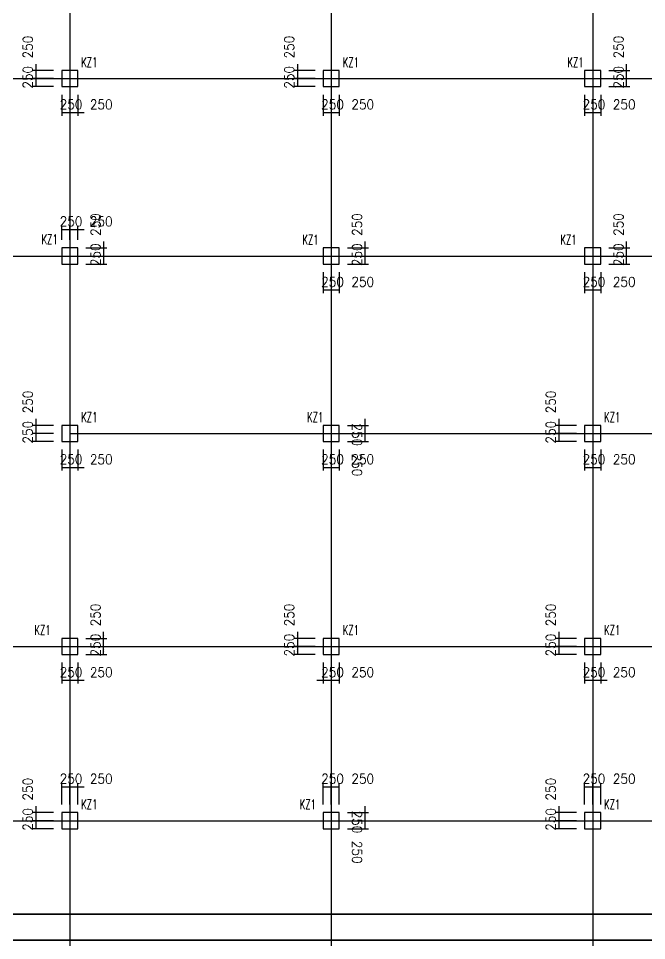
# Model space of a CAD drawing. Extents: x 387171 to 699106, y 11966 to 245688.
# Drawn here: x 537168 to 556626, y 146373 to 174952 of the extents above; entities that cross this region are included whole.
import ezdxf

# ---------------------------------------------------------------- set-up
doc = ezdxf.new("R2010")
doc.units = 0
doc.header["$LTSCALE"] = 100
doc.header["$MEASUREMENT"] = 0
for name, color, linetype in [('COLU', 7, 'Continuous'), ('DIM', 3, 'Continuous'), ('DOTE', 253, 'Continuous'), ('h后浇带', 51, 'Continuous'), ('NUM', 7, 'Continuous')]:
    doc.layers.add(name, color=color, linetype=linetype)
doc.styles.get("Standard").update_dxf_attribs({"font": 'standard'})
doc.dimstyles.get("Standard").update_dxf_attribs({"dimtxt": 300, "dimasz": 100, "dimexe": 100, "dimexo": 250, "dimgap": 100, "dimtad": 0, "dimtoh": 1, "dimdec": 0, "dimdsep": 46, "dimcen": 0.09, "dimclrt": 7, "dimadec": 0, "dimazin": 0, "dimtfac": 1, "dimtdec": 4, "dimtofl": 0, "dimtmove": 0, "dimatfit": 3, "dimfxl": 1, "dimtolj": 1, "dimtzin": 0, "dimarcsym": 0})

# ---------------------------------------------------------------- blocks, each defined once
blk = doc.blocks.new('*D1387')
at = {"layer": 'DIM', "color": 0, "linetype": 'ByBlock', "lineweight": -2}
for p, q in [((537708, 173538), (537708, 172888)), ((538258, 173338), (537608, 173338)), ((538258, 173088), (537608, 173088))]:
    blk.add_line(p, q, dxfattribs=at)
for points in [[(537708, 173338), (537691, 173438), (537725, 173438)], [(537708, 173088), (537725, 172988), (537691, 172988)]]:
    blk.add_solid(points, dxfattribs=at)
at = {"layer": 'DIM', "color": 7, "linetype": 'Continuous', "lineweight": -2, "insert": (537458, 174064), "char_height": 300, "width": 566.67, "attachment_point": 5, "rotation": 90}
blk.add_mtext('250', dxfattribs=at)
blk = doc.blocks.new('*D1004')
at = {"layer": 'DIM', "color": 0, "linetype": 'ByBlock', "lineweight": -2}
for p, q in [((538258, 173088), (537608, 173088)), ((537708, 173088), (537708, 172838)), ((538258, 172838), (537608, 172838))]:
    blk.add_line(p, q, dxfattribs=at)
for points in [[(537708, 173088), (537725, 172988), (537691, 172988)], [(537708, 172838), (537691, 172938), (537725, 172938)]]:
    blk.add_solid(points, dxfattribs=at)
at = {"layer": 'DIM', "color": 7, "linetype": 'Continuous', "lineweight": -2, "insert": (537458, 173128), "char_height": 300, "width": 566.67, "attachment_point": 5, "rotation": 90}
blk.add_mtext('250', dxfattribs=at)
blk = doc.blocks.new('*D1769')
at = {"layer": 'DIM', "color": 0, "linetype": 'ByBlock', "lineweight": -2}
for p, q in [((538508, 172588), (538508, 171938)), ((538758, 172588), (538758, 171938)), ((538508, 172038), (538758, 172038))]:
    blk.add_line(p, q, dxfattribs=at)
for points in [[(538508, 172038), (538608, 172055), (538608, 172021)], [(538758, 172038), (538658, 172021), (538658, 172055)]]:
    blk.add_solid(points, dxfattribs=at)
at = {"layer": 'DIM', "color": 7, "linetype": 'Continuous', "lineweight": -2, "insert": (538798, 172288), "char_height": 300, "width": 566.67, "attachment_point": 5}
blk.add_mtext('250', dxfattribs=at)
blk = doc.blocks.new('*D1530')
at = {"layer": 'DIM', "color": 0, "linetype": 'ByBlock', "lineweight": -2}
for p, q in [((538758, 172588), (538758, 171938)), ((539008, 172588), (539008, 171938)), ((538558, 172038), (539208, 172038))]:
    blk.add_line(p, q, dxfattribs=at)
for points in [[(538758, 172038), (538658, 172021), (538658, 172055)], [(539008, 172038), (539108, 172055), (539108, 172021)]]:
    blk.add_solid(points, dxfattribs=at)
at = {"layer": 'DIM', "color": 7, "linetype": 'Continuous', "lineweight": -2, "insert": (539734, 172288), "char_height": 300, "width": 566.67, "attachment_point": 5}
blk.add_mtext('250', dxfattribs=at)
blk = doc.blocks.new('*D1716')
at = {"layer": 'DIM', "color": 0, "linetype": 'ByBlock', "lineweight": -2}
for p, q in [((545808, 173538), (545808, 172888)), ((546358, 173338), (545708, 173338)), ((546358, 173088), (545708, 173088))]:
    blk.add_line(p, q, dxfattribs=at)
for points in [[(545808, 173338), (545791, 173438), (545825, 173438)], [(545808, 173088), (545825, 172988), (545791, 172988)]]:
    blk.add_solid(points, dxfattribs=at)
at = {"layer": 'DIM', "color": 7, "linetype": 'Continuous', "lineweight": -2, "insert": (545558, 174064), "char_height": 300, "width": 566.67, "attachment_point": 5, "rotation": 90}
blk.add_mtext('250', dxfattribs=at)
blk = doc.blocks.new('*D2617')
at = {"layer": 'DIM', "color": 0, "linetype": 'ByBlock', "lineweight": -2}
for p, q in [((546358, 173088), (545708, 173088)), ((545808, 173088), (545808, 172838)), ((546358, 172838), (545708, 172838))]:
    blk.add_line(p, q, dxfattribs=at)
for points in [[(545808, 173088), (545825, 172988), (545791, 172988)], [(545808, 172838), (545791, 172938), (545825, 172938)]]:
    blk.add_solid(points, dxfattribs=at)
at = {"layer": 'DIM', "color": 7, "linetype": 'Continuous', "lineweight": -2, "insert": (545558, 173128), "char_height": 300, "width": 566.67, "attachment_point": 5, "rotation": 90}
blk.add_mtext('250', dxfattribs=at)
blk = doc.blocks.new('*D2250')
at = {"layer": 'DIM', "color": 0, "linetype": 'ByBlock', "lineweight": -2}
for p, q in [((546608, 172588), (546608, 171938)), ((546858, 172588), (546858, 171938)), ((546608, 172038), (546858, 172038))]:
    blk.add_line(p, q, dxfattribs=at)
for points in [[(546608, 172038), (546708, 172055), (546708, 172021)], [(546858, 172038), (546758, 172021), (546758, 172055)]]:
    blk.add_solid(points, dxfattribs=at)
at = {"layer": 'DIM', "color": 7, "linetype": 'Continuous', "lineweight": -2, "insert": (546898, 172288), "char_height": 300, "width": 566.67, "attachment_point": 5}
blk.add_mtext('250', dxfattribs=at)
blk = doc.blocks.new('*D3009')
at = {"layer": 'DIM', "color": 0, "linetype": 'ByBlock', "lineweight": -2}
for p, q in [((546858, 172588), (546858, 171938)), ((547108, 172588), (547108, 171938)), ((546858, 172038), (547108, 172038))]:
    blk.add_line(p, q, dxfattribs=at)
for points in [[(546858, 172038), (546958, 172055), (546958, 172021)], [(547108, 172038), (547008, 172021), (547008, 172055)]]:
    blk.add_solid(points, dxfattribs=at)
at = {"layer": 'DIM', "color": 7, "linetype": 'Continuous', "lineweight": -2, "insert": (547834, 172288), "char_height": 300, "width": 566.67, "attachment_point": 5}
blk.add_mtext('250', dxfattribs=at)
blk = doc.blocks.new('*D2763')
at = {"layer": 'DIM', "color": 0, "linetype": 'ByBlock', "lineweight": -2}
for p, q in [((554708, 172588), (554708, 171938)), ((554958, 172588), (554958, 171938)), ((554708, 172038), (554958, 172038))]:
    blk.add_line(p, q, dxfattribs=at)
for points in [[(554708, 172038), (554808, 172055), (554808, 172021)], [(554958, 172038), (554858, 172021), (554858, 172055)]]:
    blk.add_solid(points, dxfattribs=at)
at = {"layer": 'DIM', "color": 7, "linetype": 'Continuous', "lineweight": -2, "insert": (554998, 172288), "char_height": 300, "width": 566.67, "attachment_point": 5}
blk.add_mtext('250', dxfattribs=at)
blk = doc.blocks.new('*D3512')
at = {"layer": 'DIM', "color": 0, "linetype": 'ByBlock', "lineweight": -2}
for p, q in [((554958, 172588), (554958, 171938)), ((555208, 172588), (555208, 171938)), ((554958, 172038), (555208, 172038))]:
    blk.add_line(p, q, dxfattribs=at)
for points in [[(554958, 172038), (555058, 172055), (555058, 172021)], [(555208, 172038), (555108, 172021), (555108, 172055)]]:
    blk.add_solid(points, dxfattribs=at)
at = {"layer": 'DIM', "color": 7, "linetype": 'Continuous', "lineweight": -2, "insert": (555934, 172288), "char_height": 300, "width": 566.67, "attachment_point": 5}
blk.add_mtext('250', dxfattribs=at)
blk = doc.blocks.new('*D3715')
at = {"layer": 'DIM', "color": 0, "linetype": 'ByBlock', "lineweight": -2}
for p, q in [((555458, 173088), (556108, 173088)), ((556008, 172838), (556008, 173088)), ((555458, 172838), (556108, 172838))]:
    blk.add_line(p, q, dxfattribs=at)
for points in [[(556008, 173088), (556025, 172988), (555991, 172988)], [(556008, 172838), (555991, 172938), (556025, 172938)]]:
    blk.add_solid(points, dxfattribs=at)
at = {"layer": 'DIM', "color": 7, "linetype": 'Continuous', "lineweight": -2, "insert": (555758, 173128), "char_height": 300, "width": 566.67, "attachment_point": 5, "rotation": 90}
blk.add_mtext('250', dxfattribs=at)
blk = doc.blocks.new('*D3465')
at = {"layer": 'DIM', "color": 0, "linetype": 'ByBlock', "lineweight": -2}
for p, q in [((556008, 172888), (556008, 173538)), ((555458, 173338), (556108, 173338)), ((555458, 173088), (556108, 173088))]:
    blk.add_line(p, q, dxfattribs=at)
for points in [[(556008, 173338), (555991, 173438), (556025, 173438)], [(556008, 173088), (556025, 172988), (555991, 172988)]]:
    blk.add_solid(points, dxfattribs=at)
at = {"layer": 'DIM', "color": 7, "linetype": 'Continuous', "lineweight": -2, "insert": (555758, 174064), "char_height": 300, "width": 566.67, "attachment_point": 5, "rotation": 90}
blk.add_mtext('250', dxfattribs=at)
blk = doc.blocks.new('*D3495')
at = {"layer": 'DIM', "color": 0, "linetype": 'ByBlock', "lineweight": -2}
for p, q in [((539258, 167838), (539908, 167838)), ((539808, 168038), (539808, 167388)), ((539258, 167588), (539908, 167588))]:
    blk.add_line(p, q, dxfattribs=at)
for points in [[(539808, 167838), (539791, 167938), (539825, 167938)], [(539808, 167588), (539825, 167488), (539791, 167488)]]:
    blk.add_solid(points, dxfattribs=at)
at = {"layer": 'DIM', "color": 7, "linetype": 'Continuous', "lineweight": -2, "insert": (539558, 168564), "char_height": 300, "width": 566.67, "attachment_point": 5, "rotation": 90}
blk.add_mtext('250', dxfattribs=at)
blk = doc.blocks.new('*D3270')
at = {"layer": 'DIM', "color": 0, "linetype": 'ByBlock', "lineweight": -2}
for p, q in [((539258, 167588), (539908, 167588)), ((539808, 167588), (539808, 167338)), ((539258, 167338), (539908, 167338))]:
    blk.add_line(p, q, dxfattribs=at)
for points in [[(539808, 167588), (539825, 167488), (539791, 167488)], [(539808, 167338), (539791, 167438), (539825, 167438)]]:
    blk.add_solid(points, dxfattribs=at)
at = {"layer": 'DIM', "color": 7, "linetype": 'Continuous', "lineweight": -2, "insert": (539558, 167628), "char_height": 300, "width": 566.67, "attachment_point": 5, "rotation": 90}
blk.add_mtext('250', dxfattribs=at)
blk = doc.blocks.new('*D3441')
at = {"layer": 'DIM', "color": 0, "linetype": 'ByBlock', "lineweight": -2}
for p, q in [((538508, 168088), (538508, 168512)), ((538508, 168412), (538758, 168412)), ((538758, 168088), (538758, 168512))]:
    blk.add_line(p, q, dxfattribs=at)
for points in [[(538508, 168412), (538608, 168429), (538608, 168395)], [(538758, 168412), (538658, 168395), (538658, 168429)]]:
    blk.add_solid(points, dxfattribs=at)
at = {"layer": 'DIM', "color": 7, "linetype": 'Continuous', "lineweight": -2, "insert": (538798, 168662), "char_height": 300, "width": 566.67, "attachment_point": 5}
blk.add_mtext('250', dxfattribs=at)
blk = doc.blocks.new('*D4196')
at = {"layer": 'DIM', "color": 0, "linetype": 'ByBlock', "lineweight": -2}
for p, q in [((538558, 168412), (539208, 168412)), ((538758, 168088), (538758, 168512)), ((539008, 168088), (539008, 168512))]:
    blk.add_line(p, q, dxfattribs=at)
for points in [[(538758, 168412), (538658, 168395), (538658, 168429)], [(539008, 168412), (539108, 168429), (539108, 168395)]]:
    blk.add_solid(points, dxfattribs=at)
at = {"layer": 'DIM', "color": 7, "linetype": 'Continuous', "lineweight": -2, "insert": (539734, 168662), "char_height": 300, "width": 566.67, "attachment_point": 5}
blk.add_mtext('250', dxfattribs=at)
blk = doc.blocks.new('*D3967')
at = {"layer": 'DIM', "color": 0, "linetype": 'ByBlock', "lineweight": -2}
for p, q in [((546608, 167088), (546608, 166438)), ((546858, 167088), (546858, 166438)), ((546608, 166538), (546858, 166538))]:
    blk.add_line(p, q, dxfattribs=at)
for points in [[(546608, 166538), (546708, 166555), (546708, 166521)], [(546858, 166538), (546758, 166521), (546758, 166555)]]:
    blk.add_solid(points, dxfattribs=at)
at = {"layer": 'DIM', "color": 7, "linetype": 'Continuous', "lineweight": -2, "insert": (546898, 166788), "char_height": 300, "width": 566.67, "attachment_point": 5}
blk.add_mtext('250', dxfattribs=at)
blk = doc.blocks.new('*D149')
at = {"layer": 'DIM', "color": 0, "linetype": 'ByBlock', "lineweight": -2}
for p, q in [((546858, 167088), (546858, 166438)), ((547108, 167088), (547108, 166438)), ((546858, 166538), (547108, 166538))]:
    blk.add_line(p, q, dxfattribs=at)
for points in [[(546858, 166538), (546958, 166555), (546958, 166521)], [(547108, 166538), (547008, 166521), (547008, 166555)]]:
    blk.add_solid(points, dxfattribs=at)
at = {"layer": 'DIM', "color": 7, "linetype": 'Continuous', "lineweight": -2, "insert": (547834, 166788), "char_height": 300, "width": 566.67, "attachment_point": 5}
blk.add_mtext('250', dxfattribs=at)
blk = doc.blocks.new('*D4328')
at = {"layer": 'DIM', "color": 0, "linetype": 'ByBlock', "lineweight": -2}
for p, q in [((547358, 167588), (548008, 167588)), ((547908, 167338), (547908, 167588)), ((547358, 167338), (548008, 167338))]:
    blk.add_line(p, q, dxfattribs=at)
for points in [[(547908, 167588), (547925, 167488), (547891, 167488)], [(547908, 167338), (547891, 167438), (547925, 167438)]]:
    blk.add_solid(points, dxfattribs=at)
at = {"layer": 'DIM', "color": 7, "linetype": 'Continuous', "lineweight": -2, "insert": (547658, 167628), "char_height": 300, "width": 566.67, "attachment_point": 5, "rotation": 90}
blk.add_mtext('250', dxfattribs=at)
blk = doc.blocks.new('*D663')
at = {"layer": 'DIM', "color": 0, "linetype": 'ByBlock', "lineweight": -2}
for p, q in [((547358, 167838), (548008, 167838)), ((547908, 167388), (547908, 168038)), ((547358, 167588), (548008, 167588))]:
    blk.add_line(p, q, dxfattribs=at)
for points in [[(547908, 167838), (547891, 167938), (547925, 167938)], [(547908, 167588), (547925, 167488), (547891, 167488)]]:
    blk.add_solid(points, dxfattribs=at)
at = {"layer": 'DIM', "color": 7, "linetype": 'Continuous', "lineweight": -2, "insert": (547658, 168564), "char_height": 300, "width": 566.67, "attachment_point": 5, "rotation": 90}
blk.add_mtext('250', dxfattribs=at)
blk = doc.blocks.new('*D830')
at = {"layer": 'DIM', "color": 0, "linetype": 'ByBlock', "lineweight": -2}
for p, q in [((554708, 167088), (554708, 166438)), ((554958, 167088), (554958, 166438)), ((554708, 166538), (554958, 166538))]:
    blk.add_line(p, q, dxfattribs=at)
for points in [[(554708, 166538), (554808, 166555), (554808, 166521)], [(554958, 166538), (554858, 166521), (554858, 166555)]]:
    blk.add_solid(points, dxfattribs=at)
at = {"layer": 'DIM', "color": 7, "linetype": 'Continuous', "lineweight": -2, "insert": (554998, 166788), "char_height": 300, "width": 566.67, "attachment_point": 5}
blk.add_mtext('250', dxfattribs=at)
blk = doc.blocks.new('*D1629')
at = {"layer": 'DIM', "color": 0, "linetype": 'ByBlock', "lineweight": -2}
for p, q in [((554958, 167088), (554958, 166438)), ((555208, 167088), (555208, 166438)), ((554958, 166538), (555208, 166538))]:
    blk.add_line(p, q, dxfattribs=at)
for points in [[(554958, 166538), (555058, 166555), (555058, 166521)], [(555208, 166538), (555108, 166521), (555108, 166555)]]:
    blk.add_solid(points, dxfattribs=at)
at = {"layer": 'DIM', "color": 7, "linetype": 'Continuous', "lineweight": -2, "insert": (555934, 166788), "char_height": 300, "width": 566.67, "attachment_point": 5}
blk.add_mtext('250', dxfattribs=at)
blk = doc.blocks.new('*D1255')
at = {"layer": 'DIM', "color": 0, "linetype": 'ByBlock', "lineweight": -2}
for p, q in [((555458, 167588), (556108, 167588)), ((556008, 167338), (556008, 167588)), ((555458, 167338), (556108, 167338))]:
    blk.add_line(p, q, dxfattribs=at)
for points in [[(556008, 167588), (556025, 167488), (555991, 167488)], [(556008, 167338), (555991, 167438), (556025, 167438)]]:
    blk.add_solid(points, dxfattribs=at)
at = {"layer": 'DIM', "color": 7, "linetype": 'Continuous', "lineweight": -2, "insert": (555758, 167628), "char_height": 300, "width": 566.67, "attachment_point": 5, "rotation": 90}
blk.add_mtext('250', dxfattribs=at)
blk = doc.blocks.new('*D2164')
at = {"layer": 'DIM', "color": 0, "linetype": 'ByBlock', "lineweight": -2}
for p, q in [((555458, 167838), (556108, 167838)), ((556008, 167388), (556008, 168038)), ((555458, 167588), (556108, 167588))]:
    blk.add_line(p, q, dxfattribs=at)
for points in [[(556008, 167838), (555991, 167938), (556025, 167938)], [(556008, 167588), (556025, 167488), (555991, 167488)]]:
    blk.add_solid(points, dxfattribs=at)
at = {"layer": 'DIM', "color": 7, "linetype": 'Continuous', "lineweight": -2, "insert": (555758, 168564), "char_height": 300, "width": 566.67, "attachment_point": 5, "rotation": 90}
blk.add_mtext('250', dxfattribs=at)
blk = doc.blocks.new('*D2998')
at = {"layer": 'DIM', "color": 0, "linetype": 'ByBlock', "lineweight": -2}
for p, q in [((538258, 162338), (537608, 162338)), ((537708, 162538), (537708, 161888)), ((538258, 162088), (537608, 162088))]:
    blk.add_line(p, q, dxfattribs=at)
for points in [[(537708, 162338), (537691, 162438), (537725, 162438)], [(537708, 162088), (537725, 161988), (537691, 161988)]]:
    blk.add_solid(points, dxfattribs=at)
at = {"layer": 'DIM', "color": 7, "linetype": 'Continuous', "lineweight": -2, "insert": (537458, 163064), "char_height": 300, "width": 566.67, "attachment_point": 5, "rotation": 90}
blk.add_mtext('250', dxfattribs=at)
blk = doc.blocks.new('*D3192')
at = {"layer": 'DIM', "color": 0, "linetype": 'ByBlock', "lineweight": -2}
for p, q in [((538258, 162088), (537608, 162088)), ((537708, 162088), (537708, 161838)), ((538258, 161838), (537608, 161838))]:
    blk.add_line(p, q, dxfattribs=at)
for points in [[(537708, 162088), (537725, 161988), (537691, 161988)], [(537708, 161838), (537691, 161938), (537725, 161938)]]:
    blk.add_solid(points, dxfattribs=at)
at = {"layer": 'DIM', "color": 7, "linetype": 'Continuous', "lineweight": -2, "insert": (537458, 162128), "char_height": 300, "width": 566.67, "attachment_point": 5, "rotation": 90}
blk.add_mtext('250', dxfattribs=at)
blk = doc.blocks.new('*D4074')
at = {"layer": 'DIM', "color": 0, "linetype": 'ByBlock', "lineweight": -2}
for p, q in [((538508, 161588), (538508, 160938)), ((538758, 161588), (538758, 160938)), ((538508, 161038), (538758, 161038))]:
    blk.add_line(p, q, dxfattribs=at)
for points in [[(538508, 161038), (538608, 161055), (538608, 161021)], [(538758, 161038), (538658, 161021), (538658, 161055)]]:
    blk.add_solid(points, dxfattribs=at)
at = {"layer": 'DIM', "color": 7, "linetype": 'Continuous', "lineweight": -2, "insert": (538798, 161288), "char_height": 300, "width": 566.67, "attachment_point": 5}
blk.add_mtext('250', dxfattribs=at)
blk = doc.blocks.new('*D3696')
at = {"layer": 'DIM', "color": 0, "linetype": 'ByBlock', "lineweight": -2}
for p, q in [((538758, 161588), (538758, 160938)), ((539008, 161588), (539008, 160938)), ((538558, 161038), (539208, 161038))]:
    blk.add_line(p, q, dxfattribs=at)
for points in [[(538758, 161038), (538658, 161021), (538658, 161055)], [(539008, 161038), (539108, 161055), (539108, 161021)]]:
    blk.add_solid(points, dxfattribs=at)
at = {"layer": 'DIM', "color": 7, "linetype": 'Continuous', "lineweight": -2, "insert": (539734, 161288), "char_height": 300, "width": 566.67, "attachment_point": 5}
blk.add_mtext('250', dxfattribs=at)
blk = doc.blocks.new('*D16')
at = {"layer": 'DIM', "color": 0, "linetype": 'ByBlock', "lineweight": -2}
for p, q in [((546608, 161588), (546608, 160938)), ((546858, 161588), (546858, 160938)), ((546608, 161038), (546858, 161038))]:
    blk.add_line(p, q, dxfattribs=at)
for points in [[(546608, 161038), (546708, 161055), (546708, 161021)], [(546858, 161038), (546758, 161021), (546758, 161055)]]:
    blk.add_solid(points, dxfattribs=at)
at = {"layer": 'DIM', "color": 7, "linetype": 'Continuous', "lineweight": -2, "insert": (546898, 161288), "char_height": 300, "width": 566.67, "attachment_point": 5}
blk.add_mtext('250', dxfattribs=at)
blk = doc.blocks.new('*D4198')
at = {"layer": 'DIM', "color": 0, "linetype": 'ByBlock', "lineweight": -2}
for p, q in [((546858, 161588), (546858, 160938)), ((547108, 161588), (547108, 160938)), ((546858, 161038), (547108, 161038))]:
    blk.add_line(p, q, dxfattribs=at)
for points in [[(546858, 161038), (546958, 161055), (546958, 161021)], [(547108, 161038), (547008, 161021), (547008, 161055)]]:
    blk.add_solid(points, dxfattribs=at)
at = {"layer": 'DIM', "color": 7, "linetype": 'Continuous', "lineweight": -2, "insert": (547834, 161288), "char_height": 300, "width": 566.67, "attachment_point": 5}
blk.add_mtext('250', dxfattribs=at)
blk = doc.blocks.new('*D387')
at = {"layer": 'DIM', "color": 0, "linetype": 'ByBlock', "lineweight": -2}
for p, q in [((547358, 162088), (548008, 162088)), ((547908, 161838), (547908, 162088)), ((547358, 161838), (548008, 161838))]:
    blk.add_line(p, q, dxfattribs=at)
for points in [[(547908, 162088), (547925, 161988), (547891, 161988)], [(547908, 161838), (547891, 161938), (547925, 161938)]]:
    blk.add_solid(points, dxfattribs=at)
at = {"layer": 'DIM', "color": 7, "linetype": 'Continuous', "lineweight": -2, "insert": (547658, 161112), "char_height": 300, "width": 566.67, "attachment_point": 5, "rotation": 270}
blk.add_mtext('250', dxfattribs=at)
blk = doc.blocks.new('*D154')
at = {"layer": 'DIM', "color": 0, "linetype": 'ByBlock', "lineweight": -2}
for p, q in [((547358, 162338), (548008, 162338)), ((547908, 161888), (547908, 162538)), ((547358, 162088), (548008, 162088))]:
    blk.add_line(p, q, dxfattribs=at)
for points in [[(547908, 162338), (547891, 162438), (547925, 162438)], [(547908, 162088), (547925, 161988), (547891, 161988)]]:
    blk.add_solid(points, dxfattribs=at)
at = {"layer": 'DIM', "color": 7, "linetype": 'Continuous', "lineweight": -2, "insert": (547658, 162048), "char_height": 300, "width": 566.67, "attachment_point": 5, "rotation": 270}
blk.add_mtext('250', dxfattribs=at)
blk = doc.blocks.new('*D343')
at = {"layer": 'DIM', "color": 0, "linetype": 'ByBlock', "lineweight": -2}
for p, q in [((554458, 162338), (553808, 162338)), ((553908, 162538), (553908, 161888)), ((554458, 162088), (553808, 162088))]:
    blk.add_line(p, q, dxfattribs=at)
for points in [[(553908, 162338), (553891, 162438), (553925, 162438)], [(553908, 162088), (553925, 161988), (553891, 161988)]]:
    blk.add_solid(points, dxfattribs=at)
at = {"layer": 'DIM', "color": 7, "linetype": 'Continuous', "lineweight": -2, "insert": (553658, 163064), "char_height": 300, "width": 566.67, "attachment_point": 5, "rotation": 90}
blk.add_mtext('250', dxfattribs=at)
blk = doc.blocks.new('*D1105')
at = {"layer": 'DIM', "color": 0, "linetype": 'ByBlock', "lineweight": -2}
for p, q in [((554458, 162088), (553808, 162088)), ((553908, 162088), (553908, 161838)), ((554458, 161838), (553808, 161838))]:
    blk.add_line(p, q, dxfattribs=at)
for points in [[(553908, 162088), (553925, 161988), (553891, 161988)], [(553908, 161838), (553891, 161938), (553925, 161938)]]:
    blk.add_solid(points, dxfattribs=at)
at = {"layer": 'DIM', "color": 7, "linetype": 'Continuous', "lineweight": -2, "insert": (553658, 162128), "char_height": 300, "width": 566.67, "attachment_point": 5, "rotation": 90}
blk.add_mtext('250', dxfattribs=at)
blk = doc.blocks.new('*D838')
at = {"layer": 'DIM', "color": 0, "linetype": 'ByBlock', "lineweight": -2}
for p, q in [((554708, 161588), (554708, 160938)), ((554958, 161588), (554958, 160938)), ((554708, 161038), (554958, 161038))]:
    blk.add_line(p, q, dxfattribs=at)
for points in [[(554708, 161038), (554808, 161055), (554808, 161021)], [(554958, 161038), (554858, 161021), (554858, 161055)]]:
    blk.add_solid(points, dxfattribs=at)
at = {"layer": 'DIM', "color": 7, "linetype": 'Continuous', "lineweight": -2, "insert": (554998, 161288), "char_height": 300, "width": 566.67, "attachment_point": 5}
blk.add_mtext('250', dxfattribs=at)
blk = doc.blocks.new('*D1633')
at = {"layer": 'DIM', "color": 0, "linetype": 'ByBlock', "lineweight": -2}
for p, q in [((554958, 161588), (554958, 160938)), ((555208, 161588), (555208, 160938)), ((554958, 161038), (555208, 161038))]:
    blk.add_line(p, q, dxfattribs=at)
for points in [[(554958, 161038), (555058, 161055), (555058, 161021)], [(555208, 161038), (555108, 161021), (555108, 161055)]]:
    blk.add_solid(points, dxfattribs=at)
at = {"layer": 'DIM', "color": 7, "linetype": 'Continuous', "lineweight": -2, "insert": (555934, 161288), "char_height": 300, "width": 566.67, "attachment_point": 5}
blk.add_mtext('250', dxfattribs=at)
blk = doc.blocks.new('*D4216')
at = {"layer": 'DIM', "color": 0, "linetype": 'ByBlock', "lineweight": -2}
for p, q in [((538508, 154988), (538508, 154338)), ((538758, 154988), (538758, 154338)), ((538508, 154438), (538758, 154438))]:
    blk.add_line(p, q, dxfattribs=at)
for points in [[(538508, 154438), (538608, 154455), (538608, 154421)], [(538758, 154438), (538658, 154421), (538658, 154455)]]:
    blk.add_solid(points, dxfattribs=at)
at = {"layer": 'DIM', "color": 7, "linetype": 'Continuous', "lineweight": -2, "insert": (538798, 154688), "char_height": 300, "width": 566.67, "attachment_point": 5}
blk.add_mtext('250', dxfattribs=at)
blk = doc.blocks.new('*D403')
at = {"layer": 'DIM', "color": 0, "linetype": 'ByBlock', "lineweight": -2}
for p, q in [((538758, 154988), (538758, 154338)), ((539008, 154988), (539008, 154338)), ((538558, 154438), (539208, 154438))]:
    blk.add_line(p, q, dxfattribs=at)
for points in [[(538758, 154438), (538658, 154421), (538658, 154455)], [(539008, 154438), (539108, 154455), (539108, 154421)]]:
    blk.add_solid(points, dxfattribs=at)
at = {"layer": 'DIM', "color": 7, "linetype": 'Continuous', "lineweight": -2, "insert": (539734, 154688), "char_height": 300, "width": 566.67, "attachment_point": 5}
blk.add_mtext('250', dxfattribs=at)
blk = doc.blocks.new('*D179')
at = {"layer": 'DIM', "color": 0, "linetype": 'ByBlock', "lineweight": -2}
for p, q in [((539258, 155488), (539908, 155488)), ((539808, 155238), (539808, 155488)), ((539258, 155238), (539908, 155238))]:
    blk.add_line(p, q, dxfattribs=at)
for points in [[(539808, 155488), (539825, 155388), (539791, 155388)], [(539808, 155238), (539791, 155338), (539825, 155338)]]:
    blk.add_solid(points, dxfattribs=at)
at = {"layer": 'DIM', "color": 7, "linetype": 'Continuous', "lineweight": -2, "insert": (539558, 155528), "char_height": 300, "width": 566.67, "attachment_point": 5, "rotation": 90}
blk.add_mtext('250', dxfattribs=at)
blk = doc.blocks.new('*D362')
at = {"layer": 'DIM', "color": 0, "linetype": 'ByBlock', "lineweight": -2}
for p, q in [((539808, 155288), (539808, 155938)), ((539258, 155738), (539908, 155738)), ((539258, 155488), (539908, 155488))]:
    blk.add_line(p, q, dxfattribs=at)
for points in [[(539808, 155738), (539791, 155838), (539825, 155838)], [(539808, 155488), (539825, 155388), (539791, 155388)]]:
    blk.add_solid(points, dxfattribs=at)
at = {"layer": 'DIM', "color": 7, "linetype": 'Continuous', "lineweight": -2, "insert": (539558, 156464), "char_height": 300, "width": 566.67, "attachment_point": 5, "rotation": 90}
blk.add_mtext('250', dxfattribs=at)
blk = doc.blocks.new('*D1256')
at = {"layer": 'DIM', "color": 0, "linetype": 'ByBlock', "lineweight": -2}
for p, q in [((545808, 155938), (545808, 155288)), ((546358, 155738), (545708, 155738)), ((546358, 155488), (545708, 155488))]:
    blk.add_line(p, q, dxfattribs=at)
for points in [[(545808, 155738), (545791, 155838), (545825, 155838)], [(545808, 155488), (545825, 155388), (545791, 155388)]]:
    blk.add_solid(points, dxfattribs=at)
at = {"layer": 'DIM', "color": 7, "linetype": 'Continuous', "lineweight": -2, "insert": (545558, 156464), "char_height": 300, "width": 566.67, "attachment_point": 5, "rotation": 90}
blk.add_mtext('250', dxfattribs=at)
blk = doc.blocks.new('*D860')
at = {"layer": 'DIM', "color": 0, "linetype": 'ByBlock', "lineweight": -2}
for p, q in [((546358, 155488), (545708, 155488)), ((545808, 155488), (545808, 155238)), ((546358, 155238), (545708, 155238))]:
    blk.add_line(p, q, dxfattribs=at)
for points in [[(545808, 155488), (545825, 155388), (545791, 155388)], [(545808, 155238), (545791, 155338), (545825, 155338)]]:
    blk.add_solid(points, dxfattribs=at)
at = {"layer": 'DIM', "color": 7, "linetype": 'Continuous', "lineweight": -2, "insert": (545558, 155528), "char_height": 300, "width": 566.67, "attachment_point": 5, "rotation": 90}
blk.add_mtext('250', dxfattribs=at)
blk = doc.blocks.new('*D1616')
at = {"layer": 'DIM', "color": 0, "linetype": 'ByBlock', "lineweight": -2}
for p, q in [((546608, 154988), (546608, 154338)), ((546858, 154988), (546858, 154338)), ((546408, 154438), (547058, 154438))]:
    blk.add_line(p, q, dxfattribs=at)
for points in [[(546608, 154438), (546508, 154421), (546508, 154455)], [(546858, 154438), (546958, 154455), (546958, 154421)]]:
    blk.add_solid(points, dxfattribs=at)
at = {"layer": 'DIM', "color": 7, "linetype": 'Continuous', "lineweight": -2, "insert": (546898, 154688), "char_height": 300, "width": 566.67, "attachment_point": 5}
blk.add_mtext('250', dxfattribs=at)
blk = doc.blocks.new('*D1378')
at = {"layer": 'DIM', "color": 0, "linetype": 'ByBlock', "lineweight": -2}
for p, q in [((546858, 154988), (546858, 154338)), ((547108, 154988), (547108, 154338)), ((546858, 154438), (547108, 154438))]:
    blk.add_line(p, q, dxfattribs=at)
for points in [[(546858, 154438), (546958, 154455), (546958, 154421)], [(547108, 154438), (547008, 154421), (547008, 154455)]]:
    blk.add_solid(points, dxfattribs=at)
at = {"layer": 'DIM', "color": 7, "linetype": 'Continuous', "lineweight": -2, "insert": (547834, 154688), "char_height": 300, "width": 566.67, "attachment_point": 5}
blk.add_mtext('250', dxfattribs=at)
blk = doc.blocks.new('*D2142')
at = {"layer": 'DIM', "color": 0, "linetype": 'ByBlock', "lineweight": -2}
for p, q in [((553908, 155938), (553908, 155288)), ((554458, 155738), (553808, 155738)), ((554458, 155488), (553808, 155488))]:
    blk.add_line(p, q, dxfattribs=at)
for points in [[(553908, 155738), (553891, 155838), (553925, 155838)], [(553908, 155488), (553925, 155388), (553891, 155388)]]:
    blk.add_solid(points, dxfattribs=at)
at = {"layer": 'DIM', "color": 7, "linetype": 'Continuous', "lineweight": -2, "insert": (553658, 156464), "char_height": 300, "width": 566.67, "attachment_point": 5, "rotation": 90}
blk.add_mtext('250', dxfattribs=at)
blk = doc.blocks.new('*D2335')
at = {"layer": 'DIM', "color": 0, "linetype": 'ByBlock', "lineweight": -2}
for p, q in [((554458, 155488), (553808, 155488)), ((553908, 155488), (553908, 155238)), ((554458, 155238), (553808, 155238))]:
    blk.add_line(p, q, dxfattribs=at)
for points in [[(553908, 155488), (553925, 155388), (553891, 155388)], [(553908, 155238), (553891, 155338), (553925, 155338)]]:
    blk.add_solid(points, dxfattribs=at)
at = {"layer": 'DIM', "color": 7, "linetype": 'Continuous', "lineweight": -2, "insert": (553658, 155528), "char_height": 300, "width": 566.67, "attachment_point": 5, "rotation": 90}
blk.add_mtext('250', dxfattribs=at)
blk = doc.blocks.new('*D2093')
at = {"layer": 'DIM', "color": 0, "linetype": 'ByBlock', "lineweight": -2}
for p, q in [((554708, 154988), (554708, 154338)), ((554958, 154988), (554958, 154338)), ((554708, 154438), (554958, 154438))]:
    blk.add_line(p, q, dxfattribs=at)
for points in [[(554708, 154438), (554808, 154455), (554808, 154421)], [(554958, 154438), (554858, 154421), (554858, 154455)]]:
    blk.add_solid(points, dxfattribs=at)
at = {"layer": 'DIM', "color": 7, "linetype": 'Continuous', "lineweight": -2, "insert": (554998, 154688), "char_height": 300, "width": 566.67, "attachment_point": 5}
blk.add_mtext('250', dxfattribs=at)
blk = doc.blocks.new('*D2856')
at = {"layer": 'DIM', "color": 0, "linetype": 'ByBlock', "lineweight": -2}
for p, q in [((554958, 154988), (554958, 154338)), ((555208, 154988), (555208, 154338)), ((554758, 154438), (555408, 154438))]:
    blk.add_line(p, q, dxfattribs=at)
for points in [[(554958, 154438), (554858, 154421), (554858, 154455)], [(555208, 154438), (555308, 154455), (555308, 154421)]]:
    blk.add_solid(points, dxfattribs=at)
at = {"layer": 'DIM', "color": 7, "linetype": 'Continuous', "lineweight": -2, "insert": (555934, 154688), "char_height": 300, "width": 566.67, "attachment_point": 5}
blk.add_mtext('250', dxfattribs=at)
blk = doc.blocks.new('*D839')
at = {"layer": 'DIM', "color": 0, "linetype": 'ByBlock', "lineweight": -2}
for p, q in [((538258, 150338), (537608, 150338)), ((537708, 150538), (537708, 149888)), ((538258, 150088), (537608, 150088))]:
    blk.add_line(p, q, dxfattribs=at)
for points in [[(537708, 150338), (537691, 150438), (537725, 150438)], [(537708, 150088), (537725, 149988), (537691, 149988)]]:
    blk.add_solid(points, dxfattribs=at)
at = {"layer": 'DIM', "color": 7, "linetype": 'Continuous', "lineweight": -2, "insert": (537458, 151064), "char_height": 300, "width": 566.67, "attachment_point": 5, "rotation": 90}
blk.add_mtext('250', dxfattribs=at)
blk = doc.blocks.new('*D1635')
at = {"layer": 'DIM', "color": 0, "linetype": 'ByBlock', "lineweight": -2}
for p, q in [((538258, 150088), (537608, 150088)), ((537708, 150088), (537708, 149838)), ((538258, 149838), (537608, 149838))]:
    blk.add_line(p, q, dxfattribs=at)
for points in [[(537708, 150088), (537725, 149988), (537691, 149988)], [(537708, 149838), (537691, 149938), (537725, 149938)]]:
    blk.add_solid(points, dxfattribs=at)
at = {"layer": 'DIM', "color": 7, "linetype": 'Continuous', "lineweight": -2, "insert": (537458, 150128), "char_height": 300, "width": 566.67, "attachment_point": 5, "rotation": 90}
blk.add_mtext('250', dxfattribs=at)
blk = doc.blocks.new('*D1394')
at = {"layer": 'DIM', "color": 0, "linetype": 'ByBlock', "lineweight": -2}
for p, q in [((538508, 150588), (538508, 151238)), ((538758, 150588), (538758, 151238)), ((538508, 151138), (538758, 151138))]:
    blk.add_line(p, q, dxfattribs=at)
for points in [[(538508, 151138), (538608, 151155), (538608, 151121)], [(538758, 151138), (538658, 151121), (538658, 151155)]]:
    blk.add_solid(points, dxfattribs=at)
at = {"layer": 'DIM', "color": 7, "linetype": 'Continuous', "lineweight": -2, "insert": (538798, 151388), "char_height": 300, "width": 566.67, "attachment_point": 5}
blk.add_mtext('250', dxfattribs=at)
blk = doc.blocks.new('*D2166')
at = {"layer": 'DIM', "color": 0, "linetype": 'ByBlock', "lineweight": -2}
for p, q in [((538758, 150588), (538758, 151238)), ((539008, 150588), (539008, 151238)), ((538558, 151138), (539208, 151138))]:
    blk.add_line(p, q, dxfattribs=at)
for points in [[(538758, 151138), (538658, 151121), (538658, 151155)], [(539008, 151138), (539108, 151155), (539108, 151121)]]:
    blk.add_solid(points, dxfattribs=at)
at = {"layer": 'DIM', "color": 7, "linetype": 'Continuous', "lineweight": -2, "insert": (539734, 151388), "char_height": 300, "width": 566.67, "attachment_point": 5}
blk.add_mtext('250', dxfattribs=at)
blk = doc.blocks.new('*D1925')
at = {"layer": 'DIM', "color": 0, "linetype": 'ByBlock', "lineweight": -2}
for p, q in [((546608, 150588), (546608, 151238)), ((546858, 150588), (546858, 151238)), ((546608, 151138), (546858, 151138))]:
    blk.add_line(p, q, dxfattribs=at)
for points in [[(546608, 151138), (546708, 151155), (546708, 151121)], [(546858, 151138), (546758, 151121), (546758, 151155)]]:
    blk.add_solid(points, dxfattribs=at)
at = {"layer": 'DIM', "color": 7, "linetype": 'Continuous', "lineweight": -2, "insert": (546898, 151388), "char_height": 300, "width": 566.67, "attachment_point": 5}
blk.add_mtext('250', dxfattribs=at)
blk = doc.blocks.new('*D2112')
at = {"layer": 'DIM', "color": 0, "linetype": 'ByBlock', "lineweight": -2}
for p, q in [((546858, 150588), (546858, 151238)), ((547108, 150588), (547108, 151238)), ((546858, 151138), (547108, 151138))]:
    blk.add_line(p, q, dxfattribs=at)
for points in [[(546858, 151138), (546958, 151155), (546958, 151121)], [(547108, 151138), (547008, 151121), (547008, 151155)]]:
    blk.add_solid(points, dxfattribs=at)
at = {"layer": 'DIM', "color": 7, "linetype": 'Continuous', "lineweight": -2, "insert": (547834, 151388), "char_height": 300, "width": 566.67, "attachment_point": 5}
blk.add_mtext('250', dxfattribs=at)
blk = doc.blocks.new('*D2873')
at = {"layer": 'DIM', "color": 0, "linetype": 'ByBlock', "lineweight": -2}
for p, q in [((547358, 150088), (548008, 150088)), ((547908, 149838), (547908, 150088)), ((547358, 149838), (548008, 149838))]:
    blk.add_line(p, q, dxfattribs=at)
for points in [[(547908, 150088), (547925, 149988), (547891, 149988)], [(547908, 149838), (547891, 149938), (547925, 149938)]]:
    blk.add_solid(points, dxfattribs=at)
at = {"layer": 'DIM', "color": 7, "linetype": 'Continuous', "lineweight": -2, "insert": (547658, 149112), "char_height": 300, "width": 566.67, "attachment_point": 5, "rotation": 270}
blk.add_mtext('250', dxfattribs=at)
blk = doc.blocks.new('*D2631')
at = {"layer": 'DIM', "color": 0, "linetype": 'ByBlock', "lineweight": -2}
for p, q in [((547358, 150338), (548008, 150338)), ((547908, 149888), (547908, 150538)), ((547358, 150088), (548008, 150088))]:
    blk.add_line(p, q, dxfattribs=at)
for points in [[(547908, 150338), (547891, 150438), (547925, 150438)], [(547908, 150088), (547925, 149988), (547891, 149988)]]:
    blk.add_solid(points, dxfattribs=at)
at = {"layer": 'DIM', "color": 7, "linetype": 'Continuous', "lineweight": -2, "insert": (547658, 150048), "char_height": 300, "width": 566.67, "attachment_point": 5, "rotation": 270}
blk.add_mtext('250', dxfattribs=at)
blk = doc.blocks.new('*D3380')
at = {"layer": 'DIM', "color": 0, "linetype": 'ByBlock', "lineweight": -2}
for p, q in [((554458, 150338), (553808, 150338)), ((553908, 150538), (553908, 149888)), ((554458, 150088), (553808, 150088))]:
    blk.add_line(p, q, dxfattribs=at)
for points in [[(553908, 150338), (553891, 150438), (553925, 150438)], [(553908, 150088), (553925, 149988), (553891, 149988)]]:
    blk.add_solid(points, dxfattribs=at)
at = {"layer": 'DIM', "color": 7, "linetype": 'Continuous', "lineweight": -2, "insert": (553658, 151064), "char_height": 300, "width": 566.67, "attachment_point": 5, "rotation": 90}
blk.add_mtext('250', dxfattribs=at)
blk = doc.blocks.new('*D3019')
at = {"layer": 'DIM', "color": 0, "linetype": 'ByBlock', "lineweight": -2}
for p, q in [((554458, 150088), (553808, 150088)), ((553908, 150088), (553908, 149838)), ((554458, 149838), (553808, 149838))]:
    blk.add_line(p, q, dxfattribs=at)
for points in [[(553908, 150088), (553925, 149988), (553891, 149988)], [(553908, 149838), (553891, 149938), (553925, 149938)]]:
    blk.add_solid(points, dxfattribs=at)
at = {"layer": 'DIM', "color": 7, "linetype": 'Continuous', "lineweight": -2, "insert": (553658, 150128), "char_height": 300, "width": 566.67, "attachment_point": 5, "rotation": 90}
blk.add_mtext('250', dxfattribs=at)
blk = doc.blocks.new('*D3925')
at = {"layer": 'DIM', "color": 0, "linetype": 'ByBlock', "lineweight": -2}
for p, q in [((554708, 150588), (554708, 151238)), ((554958, 150588), (554958, 151238)), ((554708, 151138), (554958, 151138))]:
    blk.add_line(p, q, dxfattribs=at)
for points in [[(554708, 151138), (554808, 151155), (554808, 151121)], [(554958, 151138), (554858, 151121), (554858, 151155)]]:
    blk.add_solid(points, dxfattribs=at)
at = {"layer": 'DIM', "color": 7, "linetype": 'Continuous', "lineweight": -2, "insert": (554998, 151388), "char_height": 300, "width": 566.67, "attachment_point": 5}
blk.add_mtext('250', dxfattribs=at)
blk = doc.blocks.new('*D4096')
at = {"layer": 'DIM', "color": 0, "linetype": 'ByBlock', "lineweight": -2}
for p, q in [((554958, 150588), (554958, 151238)), ((555208, 150588), (555208, 151238)), ((554958, 151138), (555208, 151138))]:
    blk.add_line(p, q, dxfattribs=at)
for points in [[(554958, 151138), (555058, 151155), (555058, 151121)], [(555208, 151138), (555108, 151121), (555108, 151155)]]:
    blk.add_solid(points, dxfattribs=at)
at = {"layer": 'DIM', "color": 7, "linetype": 'Continuous', "lineweight": -2, "insert": (555934, 151388), "char_height": 300, "width": 566.67, "attachment_point": 5}
blk.add_mtext('250', dxfattribs=at)
blk = doc.blocks.new('后浇带现场')
at = {"color": 6, "lineweight": 30}
for points in [[(760007, 730049), (760007, 673430), (717757, 673430), (717757, 730049)], [(759207, 730049), (759207, 674230), (718557, 674230), (718557, 730049)]]:
    blk.add_lwpolyline(points, dxfattribs=at)
at = {"layer": 'h后浇带', "color": 1}
for p, q in [((662168, 674230), (787754, 674230)), ((662200, 673430), (787536, 673430))]:
    blk.add_line(p, q, dxfattribs=at)

msp = doc.modelspace()

# ---------------------------------------------------------------- linework, layer by layer
at = {"layer": 'COLU'}
for points in [[(538508.1, 172837.9), (539008.1, 172837.9), (539008.1, 173337.9), (538508.1, 173337.9)], [(546608.1, 172837.9), (547108.1, 172837.9), (547108.1, 173337.9), (546608.1, 173337.9)], [(554708.1, 172837.9), (555208.1, 172837.9), (555208.1, 173337.9), (554708.1, 173337.9)], [(538508.1, 167337.9), (539008.1, 167337.9), (539008.1, 167837.9), (538508.1, 167837.9)], [(546608.1, 167337.9), (547108.1, 167337.9), (547108.1, 167837.9), (546608.1, 167837.9)], [(554708.1, 167337.9), (555208.1, 167337.9), (555208.1, 167837.9), (554708.1, 167837.9)], [(538508.1, 161837.9), (539008.1, 161837.9), (539008.1, 162337.9), (538508.1, 162337.9)], [(546608.1, 161837.9), (547108.1, 161837.9), (547108.1, 162337.9), (546608.1, 162337.9)], [(554708.1, 161837.9), (555208.1, 161837.9), (555208.1, 162337.9), (554708.1, 162337.9)], [(538508.1, 155237.9), (539008.1, 155237.9), (539008.1, 155737.9), (538508.1, 155737.9)], [(546608.1, 155237.9), (547108.1, 155237.9), (547108.1, 155737.9), (546608.1, 155737.9)], [(554708.1, 155237.9), (555208.1, 155237.9), (555208.1, 155737.9), (554708.1, 155737.9)], [(538508.1, 149837.9), (539008.1, 149837.9), (539008.1, 150337.9), (538508.1, 150337.9)], [(546608.1, 149837.9), (547108.1, 149837.9), (547108.1, 150337.9), (546608.1, 150337.9)], [(554708.1, 149837.9), (555208.1, 149837.9), (555208.1, 150337.9), (554708.1, 150337.9)]]:
    msp.add_lwpolyline(points, close=True, dxfattribs=at)
at = {"layer": 'DOTE'}
for p, q in [((538758.1, 238913.1), (538758.1, 94087.9)), ((546858.1, 210429.3), (546858.1, 94087.9)), ((554958.1, 210429.3), (554958.1, 88587.9)), ((532758.1, 173087.9), (590758.1, 173087.9)), ((532758.1, 167587.9), (599108.1, 167587.9)), ((538758.1, 162087.9), (599108.1, 162087.9)), ((491029.4, 155487.9), (604908.1, 155487.9)), ((491246.2, 150087.9), (605563.5, 150087.9))]:
    msp.add_line(p, q, dxfattribs=at)

# ---------------------------------------------------------------- block references
at = {"color": 3, "lineweight": 30}
msp.add_blockref('后浇带现场', (-182998.7, -527042.1), dxfattribs=at)

# ---------------------------------------------------------------- texts
at = {"layer": 'NUM', "color": 200, "width": 0.7}
for p in [(539114.1, 173444), (547214.1, 173444), (554174.8, 173444), (537885, 167953.8), (545964.2, 167944), (553960, 167944), (539114.1, 162444), (546110.4, 162444), (555314.1, 162444), (537667.4, 155844), (547214.1, 155844), (555314.1, 155844), (539114.1, 150444), (545885.6, 150444), (555314.1, 150444)]:
    msp.add_text('KZ1', height=300, dxfattribs=at).set_placement(p)

# ---------------------------------------------------------------- dimensions: what is measured, and where the dimension line sits
at = {"layer": 'DIM', "color": 200}
for p1, p2, distance, picture, middle in [((538508.1, 173337.9), (538508.1, 173087.9), -800, '*D1387', (537458.1, 173556)), ((546608.1, 173337.9), (546608.1, 173087.9), -800, '*D1716', (545558.1, 173556)), ((555208.1, 173087.9), (555208.1, 173337.9), -800, '*D3465', (555758.1, 173556)), ((538508.1, 173087.9), (538508.1, 172837.9), -800, '*D1004', (537458.1, 172619.9)), ((546608.1, 173087.9), (546608.1, 172837.9), -800, '*D2617', (545558.1, 172619.9)), ((555208.1, 172837.9), (555208.1, 173087.9), -800, '*D3715', (555758.1, 172619.9)), ((538508.1, 172837.9), (538758.1, 172837.9), -800, '*D1769', (538290, 172287.9)), ((538758.1, 172837.9), (539008.1, 172837.9), -800, '*D1530', (539226.1, 172287.9)), ((546608.1, 172837.9), (546858.1, 172837.9), -800, '*D2250', (546390, 172287.9)), ((546858.1, 172837.9), (547108.1, 172837.9), -800, '*D3009', (547326.1, 172287.9)), ((554708.1, 172837.9), (554958.1, 172837.9), -800, '*D2763', (554490, 172287.9)), ((554958.1, 172837.9), (555208.1, 172837.9), -800, '*D3512', (555426.1, 172287.9)), ((538508.1, 167837.9), (538758.1, 167837.9), 574, '*D3441', (538290, 168661.9)), ((538758.1, 167837.9), (539008.1, 167837.9), 574, '*D4196', (539226.1, 168661.9)), ((539008.1, 167837.9), (539008.1, 167587.9), 800, '*D3495', (539558.1, 168056)), ((547108.1, 167587.9), (547108.1, 167837.9), -800, '*D663', (547658.1, 168056)), ((555208.1, 167587.9), (555208.1, 167837.9), -800, '*D2164', (555758.1, 168056)), ((539008.1, 167587.9), (539008.1, 167337.9), 800, '*D3270', (539558.1, 167119.9)), ((547108.1, 167337.9), (547108.1, 167587.9), -800, '*D4328', (547658.1, 167119.9)), ((555208.1, 167337.9), (555208.1, 167587.9), -800, '*D1255', (555758.1, 167119.9)), ((546608.1, 167337.9), (546858.1, 167337.9), -800, '*D3967', (546390, 166787.9)), ((546858.1, 167337.9), (547108.1, 167337.9), -800, '*D149', (547326.1, 166787.9)), ((554708.1, 167337.9), (554958.1, 167337.9), -800, '*D830', (554490, 166787.9)), ((554958.1, 167337.9), (555208.1, 167337.9), -800, '*D1629', (555426.1, 166787.9)), ((538508.1, 162337.9), (538508.1, 162087.9), -800, '*D2998', (537458.1, 162556)), ((554708.1, 162337.9), (554708.1, 162087.9), -800, '*D343', (553658.1, 162556)), ((538508.1, 162087.9), (538508.1, 161837.9), -800, '*D3192', (537458.1, 161619.9)), ((547108.1, 162087.9), (547108.1, 162337.9), -800, '*D154', (547658.1, 162556)), ((554708.1, 162087.9), (554708.1, 161837.9), -800, '*D1105', (553658.1, 161619.9)), ((547108.1, 161837.9), (547108.1, 162087.9), -800, '*D387', (547658.1, 161619.9)), ((538508.1, 161837.9), (538758.1, 161837.9), -800, '*D4074', (538290, 161287.9)), ((538758.1, 161837.9), (539008.1, 161837.9), -800, '*D3696', (539226.1, 161287.9)), ((546608.1, 161837.9), (546858.1, 161837.9), -800, '*D16', (546390, 161287.9)), ((546858.1, 161837.9), (547108.1, 161837.9), -800, '*D4198', (547326.1, 161287.9)), ((554708.1, 161837.9), (554958.1, 161837.9), -800, '*D838', (554490, 161287.9)), ((554958.1, 161837.9), (555208.1, 161837.9), -800, '*D1633', (555426.1, 161287.9)), ((539008.1, 155487.9), (539008.1, 155737.9), -800, '*D362', (539558.1, 155956)), ((546608.1, 155737.9), (546608.1, 155487.9), -800, '*D1256', (545558.1, 155956)), ((554708.1, 155737.9), (554708.1, 155487.9), -800, '*D2142', (553658.1, 155956)), ((539008.1, 155237.9), (539008.1, 155487.9), -800, '*D179', (539558.1, 155019.9)), ((546608.1, 155487.9), (546608.1, 155237.9), -800, '*D860', (545558.1, 155019.9)), ((554708.1, 155487.9), (554708.1, 155237.9), -800, '*D2335', (553658.1, 155019.9)), ((538508.1, 155237.9), (538758.1, 155237.9), -800, '*D4216', (538290, 154687.9)), ((538758.1, 155237.9), (539008.1, 155237.9), -800, '*D403', (539226.1, 154687.9)), ((546608.1, 155237.9), (546858.1, 155237.9), -800, '*D1616', (546390, 154687.9)), ((546858.1, 155237.9), (547108.1, 155237.9), -800, '*D1378', (547326.1, 154687.9)), ((554708.1, 155237.9), (554958.1, 155237.9), -800, '*D2093', (554490, 154687.9)), ((554958.1, 155237.9), (555208.1, 155237.9), -800, '*D2856', (555426.1, 154687.9)), ((538508.1, 150337.9), (538758.1, 150337.9), 800, '*D1394', (538290, 151387.9)), ((538758.1, 150337.9), (539008.1, 150337.9), 800, '*D2166', (539226.1, 151387.9)), ((546608.1, 150337.9), (546858.1, 150337.9), 800, '*D1925', (546390, 151387.9)), ((546858.1, 150337.9), (547108.1, 150337.9), 800, '*D2112', (547326.1, 151387.9)), ((554708.1, 150337.9), (554958.1, 150337.9), 800, '*D3925', (554490, 151387.9)), ((554958.1, 150337.9), (555208.1, 150337.9), 800, '*D4096', (555426.1, 151387.9)), ((538508.1, 150337.9), (538508.1, 150087.9), -800, '*D839', (537458.1, 150556)), ((554708.1, 150337.9), (554708.1, 150087.9), -800, '*D3380', (553658.1, 150556)), ((538508.1, 150087.9), (538508.1, 149837.9), -800, '*D1635', (537458.1, 149619.9)), ((547108.1, 150087.9), (547108.1, 150337.9), -800, '*D2631', (547658.1, 150556)), ((554708.1, 150087.9), (554708.1, 149837.9), -800, '*D3019', (553658.1, 149619.9)), ((547108.1, 149837.9), (547108.1, 150087.9), -800, '*D2873', (547658.1, 149619.9))]:
    dim = msp.add_aligned_dim(p1=p1, p2=p2, distance=distance, dimstyle='Standard', dxfattribs=at)
    dim.commit()
    dim.dimension.update_dxf_attribs({"geometry": picture, "text_midpoint": middle})

doc.saveas('drawing.dxf')
